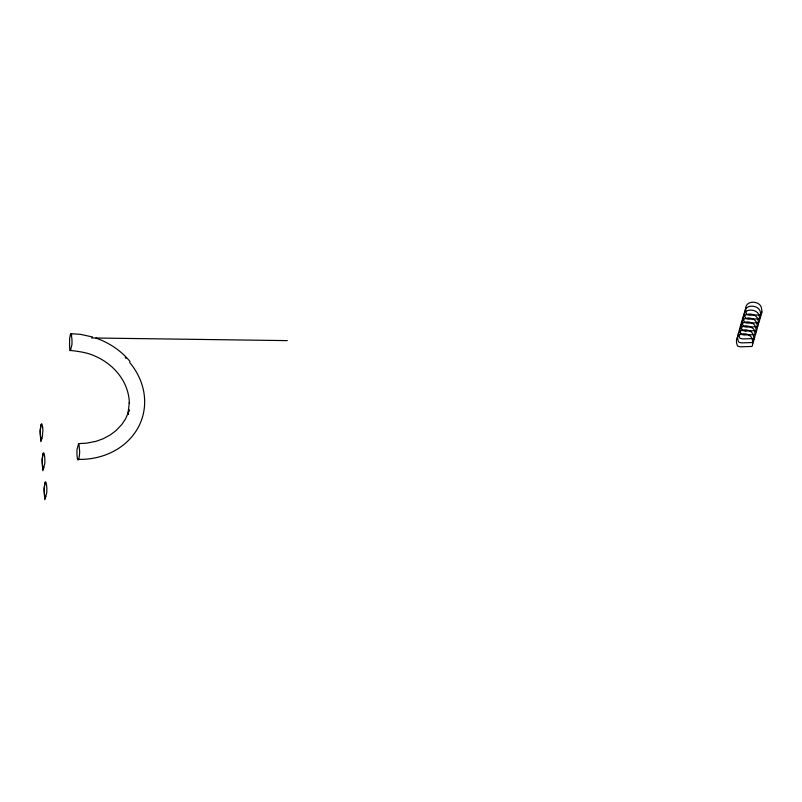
<?xml version="1.0" encoding="UTF-8"?>
<svg xmlns="http://www.w3.org/2000/svg" width="802" height="802" viewBox="0 0 802 802"><rect width="100%" height="100%" fill="white"/><g stroke="black" fill="none" stroke-linecap="round" stroke-linejoin="round"><path stroke-width="1.2" d="M128.46 412.158L127.869 414.343L129.373 402.484L129.363 403.336C128.901 382.133 114.275 364.559 95.418 356.299C87.538 352.439 78.165 351.356 69.954 350.374C69.824 349.642 69.784 348.89 69.724 348.148A22.486 3.368 -89.2 0 1 69.543 345.151L69.664 337.873L70.837 333.652L80.451 334.354L92.531 336.96M42.676 427.626C41.163 416.358 39.799 433.01 40.431 434.985A22.486 3.368 -89.2 0 0 40.611 437.982L40.992 440.569L41.323 439.987A26.536 3.98 -89.2 0 0 41.463 439.526L41.584 439.145M42.396 436.318L42.887 430.463A22.416 3.358 -89.2 0 0 42.676 427.626M43.077 453.701L42.075 459.736L42.827 470.714L44.802 463.646L44.862 459.496A22.416 3.358 -89.2 0 0 44.661 456.659C43.128 445.391 41.774 462.052 42.406 464.017A22.486 3.368 -89.2 0 0 42.586 467.015L42.967 469.601L43.298 469.01A26.536 3.98 -89.2 0 0 43.448 468.558L43.799 467.335M45.052 482.734L44.06 488.769L44.802 499.736L46.777 492.679L46.847 488.518A22.416 3.358 -89.2 0 0 46.636 485.681C45.112 474.413 43.749 491.065 44.391 493.04A22.486 3.368 -89.2 0 0 44.571 496.037L44.952 498.623L45.283 498.042A26.536 3.98 -89.2 0 0 45.423 497.581L45.784 496.368M78.837 443.566L78.476 444.128A26.536 3.98 -89.2 0 0 78.335 444.589L76.962 449.631L76.912 453.651A22.416 3.358 -89.2 0 0 77.122 456.488C78.135 466.503 80.461 452.037 79.368 449.13A22.486 3.368 -89.2 0 0 79.187 446.133L78.857 443.596L86.496 443.175L96.019 441.331L103.177 438.744L110.475 434.804L115.849 430.754L121.814 424.519L125.563 418.875L128.43 412.278M41.102 424.669L40.1 430.714L40.852 441.681L42.316 436.599M41.824 438.313L41.664 438.874M70.766 349.04L71.979 344.509L72 340.629A22.416 3.358 -89.2 0 0 71.789 337.792L70.887 333.642M70.686 349.311L70.576 349.692A26.536 3.98 -89.2 0 1 70.436 350.153L70.105 350.735M741.078 327.326L739.454 329.351L738.812 332.269A22.486 19.509 16.1 0 0 738.883 335.206L739.755 337.953A1.915 1.654 16.1 0 0 740.286 338.374L742.462 338.865A26.536 23.027 16.1 0 0 743.474 338.905L754.07 338.564A1.915 1.654 16.1 0 0 754.542 338.153L755.053 335.707A22.416 19.448 16.1 0 0 754.772 332.83C756.216 325.943 738.812 322.564 742.04 330.063A1.915 1.654 16.1 0 0 742.562 330.484L744.747 330.965A26.536 23.027 16.1 0 0 745.76 331.015M78.696 459.406L83.689 459.315A70.576 61.233 16.1 0 0 106.676 454.473A70.927 61.533 16.1 0 0 129.643 362.434M91.558 337.953L287.286 340.619M745.76 331.015L756.356 330.675A1.915 1.654 16.1 0 0 756.827 330.264L757.339 327.817A22.416 19.448 16.1 0 0 757.058 324.94C756.847 316.349 741.138 315.256 741.098 324.379A22.486 19.509 16.1 0 0 741.158 327.306M70.215 334.875L71.909 334.925M95.979 338.073C109.122 342.705 121.152 350.695 130.014 361.491M125.282 357.692A70.927 61.533 16.1 0 1 125.954 358.364M752.777 343.597L752.266 346.043A1.915 1.654 16.1 0 1 751.795 346.454L741.198 346.795A26.536 23.027 16.1 0 1 740.186 346.755L738 346.274A1.915 1.654 16.1 0 1 737.479 345.842L736.597 343.096A22.486 19.509 16.1 0 1 736.537 340.158C736.587 331.036 752.276 332.128 752.497 340.72A22.416 19.448 16.1 0 1 752.777 343.597M753.92 339.657L753.409 342.103A1.915 1.654 16.1 0 1 752.938 342.514L742.341 342.855A26.536 23.027 16.1 0 1 741.329 342.805L739.143 342.324A1.915 1.654 16.1 0 1 738.612 341.903L737.74 339.146A22.486 19.509 16.1 0 1 737.67 336.218C737.72 327.096 753.419 328.188 753.639 336.78A22.416 19.448 16.1 0 1 753.92 339.657M756.196 331.757L755.684 334.213A1.915 1.654 16.1 0 1 755.213 334.624L744.617 334.955A26.536 23.027 16.1 0 1 743.604 334.915L741.429 334.434A1.915 1.654 16.1 0 1 740.898 334.003L740.015 331.256A22.486 19.509 16.1 0 1 739.955 328.319C740.005 319.206 755.695 320.289 755.915 328.88A22.416 19.448 16.1 0 1 756.196 331.757M758.481 323.868L757.97 326.314A1.915 1.654 16.1 0 1 757.499 326.725L746.903 327.066A26.536 23.027 16.1 0 1 745.89 327.026L743.705 326.544A1.915 1.654 16.1 0 1 743.173 326.113L742.301 323.366A22.486 19.509 16.1 0 1 742.231 320.429C742.281 311.306 757.98 312.399 758.201 320.99A22.416 19.448 16.1 0 1 758.481 323.868M759.614 319.928L759.103 322.374A1.915 1.654 16.1 0 1 758.632 322.785L748.035 323.126A26.536 23.027 16.1 0 1 747.023 323.076L744.847 322.594A1.915 1.654 16.1 0 1 744.316 322.173L743.434 319.417A22.486 19.509 16.1 0 1 743.374 316.479C743.424 307.367 759.123 308.449 759.344 317.041A22.416 19.448 16.1 0 1 759.614 319.928M760.757 315.978L760.246 318.424A1.915 1.654 16.1 0 1 759.775 318.835L749.178 319.176A26.536 23.027 16.1 0 1 748.166 319.136L745.99 318.645A1.915 1.654 16.1 0 1 745.459 318.224L744.577 315.467A22.486 19.509 16.1 0 1 744.517 312.539C744.567 303.417 760.256 304.509 760.476 313.101A22.416 19.448 16.1 0 1 760.757 315.978M761.9 312.028L761.389 314.474A1.915 1.654 16.1 0 1 760.918 314.885L750.321 315.226A26.536 23.027 16.1 0 1 749.309 315.186L747.123 314.705A1.915 1.654 16.1 0 1 746.602 314.274L745.72 311.527A22.486 19.509 16.1 0 1 745.659 308.59C745.71 299.467 761.399 300.56 761.619 309.151A22.416 19.448 16.1 0 1 761.9 312.028M129.122 409.992L127.759 414.444L129.122 409.992"/></g></svg>
